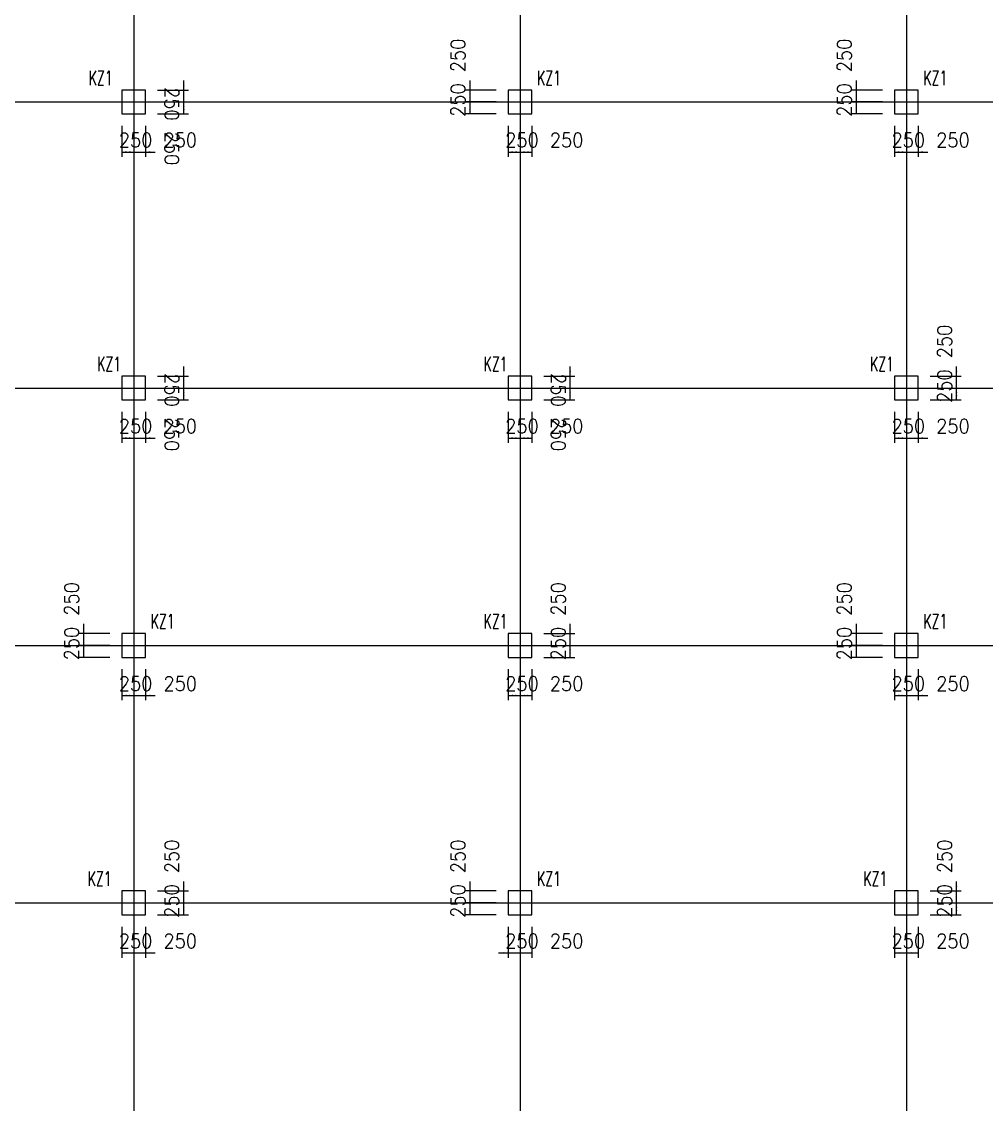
# Model space of a CAD drawing. Extents: x 387171 to 699106, y 11966 to 245688.
# Drawn here: x 536410 to 556634, y 123662 to 146373 of the extents above; entities that cross this region are included whole.
import ezdxf

# ---------------------------------------------------------------- set-up
doc = ezdxf.new("R2010")
doc.units = 0
doc.header["$LTSCALE"] = 100
doc.header["$MEASUREMENT"] = 0
for name, color, linetype in [('COLU', 7, 'Continuous'), ('DIM', 3, 'Continuous'), ('DOTE', 253, 'Continuous'), ('NUM', 7, 'Continuous')]:
    doc.layers.add(name, color=color, linetype=linetype)
doc.styles.get("Standard").update_dxf_attribs({"font": 'standard'})
doc.dimstyles.get("Standard").update_dxf_attribs({"dimtxt": 300, "dimasz": 100, "dimexe": 100, "dimexo": 250, "dimgap": 100, "dimtad": 0, "dimtoh": 1, "dimdec": 0, "dimdsep": 46, "dimcen": 0.09, "dimclrt": 7, "dimadec": 0, "dimazin": 0, "dimtfac": 1, "dimtdec": 4, "dimtofl": 0, "dimtmove": 0, "dimatfit": 3, "dimfxl": 1, "dimtolj": 1, "dimtzin": 0, "dimarcsym": 0})

# ---------------------------------------------------------------- blocks, each defined once
blk = doc.blocks.new('*D1540')
at = {"layer": 'DIM', "color": 0, "linetype": 'ByBlock', "lineweight": -2}
for p, q in [((538508, 144188), (538508, 143538)), ((538758, 144188), (538758, 143538)), ((538508, 143638), (538758, 143638))]:
    blk.add_line(p, q, dxfattribs=at)
for points in [[(538508, 143638), (538608, 143655), (538608, 143621)], [(538758, 143638), (538658, 143621), (538658, 143655)]]:
    blk.add_solid(points, dxfattribs=at)
at = {"layer": 'DIM', "color": 7, "linetype": 'Continuous', "lineweight": -2, "insert": (538798, 143888), "char_height": 300, "width": 566.67, "attachment_point": 5}
blk.add_mtext('250', dxfattribs=at)
blk = doc.blocks.new('*D1729')
at = {"layer": 'DIM', "color": 0, "linetype": 'ByBlock', "lineweight": -2}
for p, q in [((538758, 144188), (538758, 143538)), ((539008, 144188), (539008, 143538)), ((538558, 143638), (539208, 143638))]:
    blk.add_line(p, q, dxfattribs=at)
for points in [[(538758, 143638), (538658, 143621), (538658, 143655)], [(539008, 143638), (539108, 143655), (539108, 143621)]]:
    blk.add_solid(points, dxfattribs=at)
at = {"layer": 'DIM', "color": 7, "linetype": 'Continuous', "lineweight": -2, "insert": (539734, 143888), "char_height": 300, "width": 566.67, "attachment_point": 5}
blk.add_mtext('250', dxfattribs=at)
blk = doc.blocks.new('*D1492')
at = {"layer": 'DIM', "color": 0, "linetype": 'ByBlock', "lineweight": -2}
for p, q in [((539258, 144688), (539908, 144688)), ((539808, 144438), (539808, 144688)), ((539258, 144438), (539908, 144438))]:
    blk.add_line(p, q, dxfattribs=at)
for points in [[(539808, 144688), (539825, 144588), (539791, 144588)], [(539808, 144438), (539791, 144538), (539825, 144538)]]:
    blk.add_solid(points, dxfattribs=at)
at = {"layer": 'DIM', "color": 7, "linetype": 'Continuous', "lineweight": -2, "insert": (539558, 143712), "char_height": 300, "width": 566.67, "attachment_point": 5, "rotation": 270}
blk.add_mtext('250', dxfattribs=at)
blk = doc.blocks.new('*D2277')
at = {"layer": 'DIM', "color": 0, "linetype": 'ByBlock', "lineweight": -2}
for p, q in [((539808, 144488), (539808, 145138)), ((539258, 144938), (539908, 144938)), ((539258, 144688), (539908, 144688))]:
    blk.add_line(p, q, dxfattribs=at)
for points in [[(539808, 144938), (539791, 145038), (539825, 145038)], [(539808, 144688), (539825, 144588), (539791, 144588)]]:
    blk.add_solid(points, dxfattribs=at)
at = {"layer": 'DIM', "color": 7, "linetype": 'Continuous', "lineweight": -2, "insert": (539558, 144648), "char_height": 300, "width": 566.67, "attachment_point": 5, "rotation": 270}
blk.add_mtext('250', dxfattribs=at)
blk = doc.blocks.new('*D1881')
at = {"layer": 'DIM', "color": 0, "linetype": 'ByBlock', "lineweight": -2}
for p, q in [((545808, 145138), (545808, 144488)), ((546358, 144938), (545708, 144938)), ((546358, 144688), (545708, 144688))]:
    blk.add_line(p, q, dxfattribs=at)
for points in [[(545808, 144938), (545791, 145038), (545825, 145038)], [(545808, 144688), (545825, 144588), (545791, 144588)]]:
    blk.add_solid(points, dxfattribs=at)
at = {"layer": 'DIM', "color": 7, "linetype": 'Continuous', "lineweight": -2, "insert": (545558, 145664), "char_height": 300, "width": 566.67, "attachment_point": 5, "rotation": 90}
blk.add_mtext('250', dxfattribs=at)
blk = doc.blocks.new('*D2803')
at = {"layer": 'DIM', "color": 0, "linetype": 'ByBlock', "lineweight": -2}
for p, q in [((546358, 144688), (545708, 144688)), ((545808, 144688), (545808, 144438)), ((546358, 144438), (545708, 144438))]:
    blk.add_line(p, q, dxfattribs=at)
for points in [[(545808, 144688), (545825, 144588), (545791, 144588)], [(545808, 144438), (545791, 144538), (545825, 144538)]]:
    blk.add_solid(points, dxfattribs=at)
at = {"layer": 'DIM', "color": 7, "linetype": 'Continuous', "lineweight": -2, "insert": (545558, 144728), "char_height": 300, "width": 566.67, "attachment_point": 5, "rotation": 90}
blk.add_mtext('250', dxfattribs=at)
blk = doc.blocks.new('*D2410')
at = {"layer": 'DIM', "color": 0, "linetype": 'ByBlock', "lineweight": -2}
for p, q in [((546608, 144188), (546608, 143538)), ((546858, 144188), (546858, 143538)), ((546608, 143638), (546858, 143638))]:
    blk.add_line(p, q, dxfattribs=at)
for points in [[(546608, 143638), (546708, 143655), (546708, 143621)], [(546858, 143638), (546758, 143621), (546758, 143655)]]:
    blk.add_solid(points, dxfattribs=at)
at = {"layer": 'DIM', "color": 7, "linetype": 'Continuous', "lineweight": -2, "insert": (546898, 143888), "char_height": 300, "width": 566.67, "attachment_point": 5}
blk.add_mtext('250', dxfattribs=at)
blk = doc.blocks.new('*D3320')
at = {"layer": 'DIM', "color": 0, "linetype": 'ByBlock', "lineweight": -2}
for p, q in [((546858, 144188), (546858, 143538)), ((547108, 144188), (547108, 143538)), ((546858, 143638), (547108, 143638))]:
    blk.add_line(p, q, dxfattribs=at)
for points in [[(546858, 143638), (546958, 143655), (546958, 143621)], [(547108, 143638), (547008, 143621), (547008, 143655)]]:
    blk.add_solid(points, dxfattribs=at)
at = {"layer": 'DIM', "color": 7, "linetype": 'Continuous', "lineweight": -2, "insert": (547834, 143888), "char_height": 300, "width": 566.67, "attachment_point": 5}
blk.add_mtext('250', dxfattribs=at)
blk = doc.blocks.new('*D3521')
at = {"layer": 'DIM', "color": 0, "linetype": 'ByBlock', "lineweight": -2}
for p, q in [((553908, 145138), (553908, 144488)), ((554458, 144938), (553808, 144938)), ((554458, 144688), (553808, 144688))]:
    blk.add_line(p, q, dxfattribs=at)
for points in [[(553908, 144938), (553891, 145038), (553925, 145038)], [(553908, 144688), (553925, 144588), (553891, 144588)]]:
    blk.add_solid(points, dxfattribs=at)
at = {"layer": 'DIM', "color": 7, "linetype": 'Continuous', "lineweight": -2, "insert": (553658, 145664), "char_height": 300, "width": 566.67, "attachment_point": 5, "rotation": 90}
blk.add_mtext('250', dxfattribs=at)
blk = doc.blocks.new('*D3122')
at = {"layer": 'DIM', "color": 0, "linetype": 'ByBlock', "lineweight": -2}
for p, q in [((554458, 144688), (553808, 144688)), ((553908, 144688), (553908, 144438)), ((554458, 144438), (553808, 144438))]:
    blk.add_line(p, q, dxfattribs=at)
for points in [[(553908, 144688), (553925, 144588), (553891, 144588)], [(553908, 144438), (553891, 144538), (553925, 144538)]]:
    blk.add_solid(points, dxfattribs=at)
at = {"layer": 'DIM', "color": 7, "linetype": 'Continuous', "lineweight": -2, "insert": (553658, 144728), "char_height": 300, "width": 566.67, "attachment_point": 5, "rotation": 90}
blk.add_mtext('250', dxfattribs=at)
blk = doc.blocks.new('*D4052')
at = {"layer": 'DIM', "color": 0, "linetype": 'ByBlock', "lineweight": -2}
for p, q in [((554708, 144188), (554708, 143538)), ((554958, 144188), (554958, 143538)), ((554708, 143638), (554958, 143638))]:
    blk.add_line(p, q, dxfattribs=at)
for points in [[(554708, 143638), (554808, 143655), (554808, 143621)], [(554958, 143638), (554858, 143621), (554858, 143655)]]:
    blk.add_solid(points, dxfattribs=at)
at = {"layer": 'DIM', "color": 7, "linetype": 'Continuous', "lineweight": -2, "insert": (554998, 143888), "char_height": 300, "width": 566.67, "attachment_point": 5}
blk.add_mtext('250', dxfattribs=at)
blk = doc.blocks.new('*D3654')
at = {"layer": 'DIM', "color": 0, "linetype": 'ByBlock', "lineweight": -2}
for p, q in [((554958, 144188), (554958, 143538)), ((555208, 144188), (555208, 143538)), ((554758, 143638), (555408, 143638))]:
    blk.add_line(p, q, dxfattribs=at)
for points in [[(554958, 143638), (554858, 143621), (554858, 143655)], [(555208, 143638), (555308, 143655), (555308, 143621)]]:
    blk.add_solid(points, dxfattribs=at)
at = {"layer": 'DIM', "color": 7, "linetype": 'Continuous', "lineweight": -2, "insert": (555934, 143888), "char_height": 300, "width": 566.67, "attachment_point": 5}
blk.add_mtext('250', dxfattribs=at)
blk = doc.blocks.new('*D2427')
at = {"layer": 'DIM', "color": 0, "linetype": 'ByBlock', "lineweight": -2}
for p, q in [((538508, 138188), (538508, 137538)), ((538758, 138188), (538758, 137538)), ((538508, 137638), (538758, 137638))]:
    blk.add_line(p, q, dxfattribs=at)
for points in [[(538508, 137638), (538608, 137655), (538608, 137621)], [(538758, 137638), (538658, 137621), (538658, 137655)]]:
    blk.add_solid(points, dxfattribs=at)
at = {"layer": 'DIM', "color": 7, "linetype": 'Continuous', "lineweight": -2, "insert": (538798, 137888), "char_height": 300, "width": 566.67, "attachment_point": 5}
blk.add_mtext('250', dxfattribs=at)
blk = doc.blocks.new('*D2030')
at = {"layer": 'DIM', "color": 0, "linetype": 'ByBlock', "lineweight": -2}
for p, q in [((538758, 138188), (538758, 137538)), ((539008, 138188), (539008, 137538)), ((538558, 137638), (539208, 137638))]:
    blk.add_line(p, q, dxfattribs=at)
for points in [[(538758, 137638), (538658, 137621), (538658, 137655)], [(539008, 137638), (539108, 137655), (539108, 137621)]]:
    blk.add_solid(points, dxfattribs=at)
at = {"layer": 'DIM', "color": 7, "linetype": 'Continuous', "lineweight": -2, "insert": (539734, 137888), "char_height": 300, "width": 566.67, "attachment_point": 5}
blk.add_mtext('250', dxfattribs=at)
blk = doc.blocks.new('*D2806')
at = {"layer": 'DIM', "color": 0, "linetype": 'ByBlock', "lineweight": -2}
for p, q in [((539258, 138688), (539908, 138688)), ((539808, 138438), (539808, 138688)), ((539258, 138438), (539908, 138438))]:
    blk.add_line(p, q, dxfattribs=at)
for points in [[(539808, 138688), (539825, 138588), (539791, 138588)], [(539808, 138438), (539791, 138538), (539825, 138538)]]:
    blk.add_solid(points, dxfattribs=at)
at = {"layer": 'DIM', "color": 7, "linetype": 'Continuous', "lineweight": -2, "insert": (539558, 137712), "char_height": 300, "width": 566.67, "attachment_point": 5, "rotation": 270}
blk.add_mtext('250', dxfattribs=at)
blk = doc.blocks.new('*D2544')
at = {"layer": 'DIM', "color": 0, "linetype": 'ByBlock', "lineweight": -2}
for p, q in [((539808, 138488), (539808, 139138)), ((539258, 138938), (539908, 138938)), ((539258, 138688), (539908, 138688))]:
    blk.add_line(p, q, dxfattribs=at)
for points in [[(539808, 138938), (539791, 139038), (539825, 139038)], [(539808, 138688), (539825, 138588), (539791, 138588)]]:
    blk.add_solid(points, dxfattribs=at)
at = {"layer": 'DIM', "color": 7, "linetype": 'Continuous', "lineweight": -2, "insert": (539558, 138648), "char_height": 300, "width": 566.67, "attachment_point": 5, "rotation": 270}
blk.add_mtext('250', dxfattribs=at)
blk = doc.blocks.new('*D3325')
at = {"layer": 'DIM', "color": 0, "linetype": 'ByBlock', "lineweight": -2}
for p, q in [((546608, 138188), (546608, 137538)), ((546858, 138188), (546858, 137538)), ((546608, 137638), (546858, 137638))]:
    blk.add_line(p, q, dxfattribs=at)
for points in [[(546608, 137638), (546708, 137655), (546708, 137621)], [(546858, 137638), (546758, 137621), (546758, 137655)]]:
    blk.add_solid(points, dxfattribs=at)
at = {"layer": 'DIM', "color": 7, "linetype": 'Continuous', "lineweight": -2, "insert": (546898, 137888), "char_height": 300, "width": 566.67, "attachment_point": 5}
blk.add_mtext('250', dxfattribs=at)
blk = doc.blocks.new('*D3525')
at = {"layer": 'DIM', "color": 0, "linetype": 'ByBlock', "lineweight": -2}
for p, q in [((546858, 138188), (546858, 137538)), ((547108, 138188), (547108, 137538)), ((546858, 137638), (547108, 137638))]:
    blk.add_line(p, q, dxfattribs=at)
for points in [[(546858, 137638), (546958, 137655), (546958, 137621)], [(547108, 137638), (547008, 137621), (547008, 137655)]]:
    blk.add_solid(points, dxfattribs=at)
at = {"layer": 'DIM', "color": 7, "linetype": 'Continuous', "lineweight": -2, "insert": (547834, 137888), "char_height": 300, "width": 566.67, "attachment_point": 5}
blk.add_mtext('250', dxfattribs=at)
blk = doc.blocks.new('*D3275')
at = {"layer": 'DIM', "color": 0, "linetype": 'ByBlock', "lineweight": -2}
for p, q in [((547358, 138688), (548008, 138688)), ((547908, 138438), (547908, 138688)), ((547358, 138438), (548008, 138438))]:
    blk.add_line(p, q, dxfattribs=at)
for points in [[(547908, 138688), (547925, 138588), (547891, 138588)], [(547908, 138438), (547891, 138538), (547925, 138538)]]:
    blk.add_solid(points, dxfattribs=at)
at = {"layer": 'DIM', "color": 7, "linetype": 'Continuous', "lineweight": -2, "insert": (547658, 137712), "char_height": 300, "width": 566.67, "attachment_point": 5, "rotation": 270}
blk.add_mtext('250', dxfattribs=at)
blk = doc.blocks.new('*D4059')
at = {"layer": 'DIM', "color": 0, "linetype": 'ByBlock', "lineweight": -2}
for p, q in [((547908, 138488), (547908, 139138)), ((547358, 138938), (548008, 138938)), ((547358, 138688), (548008, 138688))]:
    blk.add_line(p, q, dxfattribs=at)
for points in [[(547908, 138938), (547891, 139038), (547925, 139038)], [(547908, 138688), (547925, 138588), (547891, 138588)]]:
    blk.add_solid(points, dxfattribs=at)
at = {"layer": 'DIM', "color": 7, "linetype": 'Continuous', "lineweight": -2, "insert": (547658, 138648), "char_height": 300, "width": 566.67, "attachment_point": 5, "rotation": 270}
blk.add_mtext('250', dxfattribs=at)
blk = doc.blocks.new('*D3793')
at = {"layer": 'DIM', "color": 0, "linetype": 'ByBlock', "lineweight": -2}
for p, q in [((554708, 138188), (554708, 137538)), ((554958, 138188), (554958, 137538)), ((554708, 137638), (554958, 137638))]:
    blk.add_line(p, q, dxfattribs=at)
for points in [[(554708, 137638), (554808, 137655), (554808, 137621)], [(554958, 137638), (554858, 137621), (554858, 137655)]]:
    blk.add_solid(points, dxfattribs=at)
at = {"layer": 'DIM', "color": 7, "linetype": 'Continuous', "lineweight": -2, "insert": (554998, 137888), "char_height": 300, "width": 566.67, "attachment_point": 5}
blk.add_mtext('250', dxfattribs=at)
blk = doc.blocks.new('*D4543')
at = {"layer": 'DIM', "color": 0, "linetype": 'ByBlock', "lineweight": -2}
for p, q in [((554958, 138188), (554958, 137538)), ((555208, 138188), (555208, 137538)), ((554758, 137638), (555408, 137638))]:
    blk.add_line(p, q, dxfattribs=at)
for points in [[(554958, 137638), (554858, 137621), (554858, 137655)], [(555208, 137638), (555308, 137655), (555308, 137621)]]:
    blk.add_solid(points, dxfattribs=at)
at = {"layer": 'DIM', "color": 7, "linetype": 'Continuous', "lineweight": -2, "insert": (555934, 137888), "char_height": 300, "width": 566.67, "attachment_point": 5}
blk.add_mtext('250', dxfattribs=at)
blk = doc.blocks.new('*D4164')
at = {"layer": 'DIM', "color": 0, "linetype": 'ByBlock', "lineweight": -2}
for p, q in [((555458, 138688), (556108, 138688)), ((556008, 138438), (556008, 138688)), ((555458, 138438), (556108, 138438))]:
    blk.add_line(p, q, dxfattribs=at)
for points in [[(556008, 138688), (556025, 138588), (555991, 138588)], [(556008, 138438), (555991, 138538), (556025, 138538)]]:
    blk.add_solid(points, dxfattribs=at)
at = {"layer": 'DIM', "color": 7, "linetype": 'Continuous', "lineweight": -2, "insert": (555758, 138728), "char_height": 300, "width": 566.67, "attachment_point": 5, "rotation": 90}
blk.add_mtext('250', dxfattribs=at)
blk = doc.blocks.new('*D413')
at = {"layer": 'DIM', "color": 0, "linetype": 'ByBlock', "lineweight": -2}
for p, q in [((556008, 138488), (556008, 139138)), ((555458, 138938), (556108, 138938)), ((555458, 138688), (556108, 138688))]:
    blk.add_line(p, q, dxfattribs=at)
for points in [[(556008, 138938), (555991, 139038), (556025, 139038)], [(556008, 138688), (556025, 138588), (555991, 138588)]]:
    blk.add_solid(points, dxfattribs=at)
at = {"layer": 'DIM', "color": 7, "linetype": 'Continuous', "lineweight": -2, "insert": (555758, 139664), "char_height": 300, "width": 566.67, "attachment_point": 5, "rotation": 90}
blk.add_mtext('250', dxfattribs=at)
blk = doc.blocks.new('*D3052')
at = {"layer": 'DIM', "color": 0, "linetype": 'ByBlock', "lineweight": -2}
for p, q in [((537708, 133738), (537708, 133088)), ((538258, 133538), (537608, 133538)), ((538258, 133288), (537608, 133288))]:
    blk.add_line(p, q, dxfattribs=at)
for points in [[(537708, 133538), (537691, 133638), (537725, 133638)], [(537708, 133288), (537725, 133188), (537691, 133188)]]:
    blk.add_solid(points, dxfattribs=at)
at = {"layer": 'DIM', "color": 7, "linetype": 'Continuous', "lineweight": -2, "insert": (537458, 134264), "char_height": 300, "width": 566.67, "attachment_point": 5, "rotation": 90}
blk.add_mtext('250', dxfattribs=at)
blk = doc.blocks.new('*D3263')
at = {"layer": 'DIM', "color": 0, "linetype": 'ByBlock', "lineweight": -2}
for p, q in [((538258, 133288), (537608, 133288)), ((537708, 133288), (537708, 133038)), ((538258, 133038), (537608, 133038))]:
    blk.add_line(p, q, dxfattribs=at)
for points in [[(537708, 133288), (537725, 133188), (537691, 133188)], [(537708, 133038), (537691, 133138), (537725, 133138)]]:
    blk.add_solid(points, dxfattribs=at)
at = {"layer": 'DIM', "color": 7, "linetype": 'Continuous', "lineweight": -2, "insert": (537458, 133328), "char_height": 300, "width": 566.67, "attachment_point": 5, "rotation": 90}
blk.add_mtext('250', dxfattribs=at)
blk = doc.blocks.new('*D4037')
at = {"layer": 'DIM', "color": 0, "linetype": 'ByBlock', "lineweight": -2}
for p, q in [((538508, 132788), (538508, 132138)), ((538758, 132788), (538758, 132138)), ((538508, 132238), (538758, 132238))]:
    blk.add_line(p, q, dxfattribs=at)
for points in [[(538508, 132238), (538608, 132255), (538608, 132221)], [(538758, 132238), (538658, 132221), (538658, 132255)]]:
    blk.add_solid(points, dxfattribs=at)
at = {"layer": 'DIM', "color": 7, "linetype": 'Continuous', "lineweight": -2, "insert": (538798, 132488), "char_height": 300, "width": 566.67, "attachment_point": 5}
blk.add_mtext('250', dxfattribs=at)
blk = doc.blocks.new('*D3780')
at = {"layer": 'DIM', "color": 0, "linetype": 'ByBlock', "lineweight": -2}
for p, q in [((538758, 132788), (538758, 132138)), ((539008, 132788), (539008, 132138)), ((538558, 132238), (539208, 132238))]:
    blk.add_line(p, q, dxfattribs=at)
for points in [[(538758, 132238), (538658, 132221), (538658, 132255)], [(539008, 132238), (539108, 132255), (539108, 132221)]]:
    blk.add_solid(points, dxfattribs=at)
at = {"layer": 'DIM', "color": 7, "linetype": 'Continuous', "lineweight": -2, "insert": (539734, 132488), "char_height": 300, "width": 566.67, "attachment_point": 5}
blk.add_mtext('250', dxfattribs=at)
blk = doc.blocks.new('*D4568')
at = {"layer": 'DIM', "color": 0, "linetype": 'ByBlock', "lineweight": -2}
for p, q in [((546608, 132788), (546608, 132138)), ((546858, 132788), (546858, 132138)), ((546608, 132238), (546858, 132238))]:
    blk.add_line(p, q, dxfattribs=at)
for points in [[(546608, 132238), (546708, 132255), (546708, 132221)], [(546858, 132238), (546758, 132221), (546758, 132255)]]:
    blk.add_solid(points, dxfattribs=at)
at = {"layer": 'DIM', "color": 7, "linetype": 'Continuous', "lineweight": -2, "insert": (546898, 132488), "char_height": 300, "width": 566.67, "attachment_point": 5}
blk.add_mtext('250', dxfattribs=at)
blk = doc.blocks.new('*D4189')
at = {"layer": 'DIM', "color": 0, "linetype": 'ByBlock', "lineweight": -2}
for p, q in [((546858, 132788), (546858, 132138)), ((547108, 132788), (547108, 132138)), ((546858, 132238), (547108, 132238))]:
    blk.add_line(p, q, dxfattribs=at)
for points in [[(546858, 132238), (546958, 132255), (546958, 132221)], [(547108, 132238), (547008, 132221), (547008, 132255)]]:
    blk.add_solid(points, dxfattribs=at)
at = {"layer": 'DIM', "color": 7, "linetype": 'Continuous', "lineweight": -2, "insert": (547834, 132488), "char_height": 300, "width": 566.67, "attachment_point": 5}
blk.add_mtext('250', dxfattribs=at)
blk = doc.blocks.new('*D438')
at = {"layer": 'DIM', "color": 0, "linetype": 'ByBlock', "lineweight": -2}
for p, q in [((547358, 133288), (548008, 133288)), ((547908, 133038), (547908, 133288)), ((547358, 133038), (548008, 133038))]:
    blk.add_line(p, q, dxfattribs=at)
for points in [[(547908, 133288), (547925, 133188), (547891, 133188)], [(547908, 133038), (547891, 133138), (547925, 133138)]]:
    blk.add_solid(points, dxfattribs=at)
at = {"layer": 'DIM', "color": 7, "linetype": 'Continuous', "lineweight": -2, "insert": (547658, 133328), "char_height": 300, "width": 566.67, "attachment_point": 5, "rotation": 90}
blk.add_mtext('250', dxfattribs=at)
blk = doc.blocks.new('*D640')
at = {"layer": 'DIM', "color": 0, "linetype": 'ByBlock', "lineweight": -2}
for p, q in [((547908, 133088), (547908, 133738)), ((547358, 133538), (548008, 133538)), ((547358, 133288), (548008, 133288))]:
    blk.add_line(p, q, dxfattribs=at)
for points in [[(547908, 133538), (547891, 133638), (547925, 133638)], [(547908, 133288), (547925, 133188), (547891, 133188)]]:
    blk.add_solid(points, dxfattribs=at)
at = {"layer": 'DIM', "color": 7, "linetype": 'Continuous', "lineweight": -2, "insert": (547658, 134264), "char_height": 300, "width": 566.67, "attachment_point": 5, "rotation": 90}
blk.add_mtext('250', dxfattribs=at)
blk = doc.blocks.new('*D525')
at = {"layer": 'DIM', "color": 0, "linetype": 'ByBlock', "lineweight": -2}
for p, q in [((553908, 133738), (553908, 133088)), ((554458, 133538), (553808, 133538)), ((554458, 133288), (553808, 133288))]:
    blk.add_line(p, q, dxfattribs=at)
for points in [[(553908, 133538), (553891, 133638), (553925, 133638)], [(553908, 133288), (553925, 133188), (553891, 133188)]]:
    blk.add_solid(points, dxfattribs=at)
at = {"layer": 'DIM', "color": 7, "linetype": 'Continuous', "lineweight": -2, "insert": (553658, 134264), "char_height": 300, "width": 566.67, "attachment_point": 5, "rotation": 90}
blk.add_mtext('250', dxfattribs=at)
blk = doc.blocks.new('*D146')
at = {"layer": 'DIM', "color": 0, "linetype": 'ByBlock', "lineweight": -2}
for p, q in [((554458, 133288), (553808, 133288)), ((553908, 133288), (553908, 133038)), ((554458, 133038), (553808, 133038))]:
    blk.add_line(p, q, dxfattribs=at)
for points in [[(553908, 133288), (553925, 133188), (553891, 133188)], [(553908, 133038), (553891, 133138), (553925, 133138)]]:
    blk.add_solid(points, dxfattribs=at)
at = {"layer": 'DIM', "color": 7, "linetype": 'Continuous', "lineweight": -2, "insert": (553658, 133328), "char_height": 300, "width": 566.67, "attachment_point": 5, "rotation": 90}
blk.add_mtext('250', dxfattribs=at)
blk = doc.blocks.new('*D1060')
at = {"layer": 'DIM', "color": 0, "linetype": 'ByBlock', "lineweight": -2}
for p, q in [((554708, 132788), (554708, 132138)), ((554958, 132788), (554958, 132138)), ((554708, 132238), (554958, 132238))]:
    blk.add_line(p, q, dxfattribs=at)
for points in [[(554708, 132238), (554808, 132255), (554808, 132221)], [(554958, 132238), (554858, 132221), (554858, 132255)]]:
    blk.add_solid(points, dxfattribs=at)
at = {"layer": 'DIM', "color": 7, "linetype": 'Continuous', "lineweight": -2, "insert": (554998, 132488), "char_height": 300, "width": 566.67, "attachment_point": 5}
blk.add_mtext('250', dxfattribs=at)
blk = doc.blocks.new('*D1246')
at = {"layer": 'DIM', "color": 0, "linetype": 'ByBlock', "lineweight": -2}
for p, q in [((554958, 132788), (554958, 132138)), ((555208, 132788), (555208, 132138)), ((554758, 132238), (555408, 132238))]:
    blk.add_line(p, q, dxfattribs=at)
for points in [[(554958, 132238), (554858, 132221), (554858, 132255)], [(555208, 132238), (555308, 132255), (555308, 132221)]]:
    blk.add_solid(points, dxfattribs=at)
at = {"layer": 'DIM', "color": 7, "linetype": 'Continuous', "lineweight": -2, "insert": (555934, 132488), "char_height": 300, "width": 566.67, "attachment_point": 5}
blk.add_mtext('250', dxfattribs=at)
blk = doc.blocks.new('*D3907')
at = {"layer": 'DIM', "color": 0, "linetype": 'ByBlock', "lineweight": -2}
for p, q in [((538508, 127388), (538508, 126738)), ((538758, 127388), (538758, 126738)), ((538508, 126838), (538758, 126838))]:
    blk.add_line(p, q, dxfattribs=at)
for points in [[(538508, 126838), (538608, 126855), (538608, 126821)], [(538758, 126838), (538658, 126821), (538658, 126855)]]:
    blk.add_solid(points, dxfattribs=at)
at = {"layer": 'DIM', "color": 7, "linetype": 'Continuous', "lineweight": -2, "insert": (538798, 127088), "char_height": 300, "width": 566.67, "attachment_point": 5}
blk.add_mtext('250', dxfattribs=at)
blk = doc.blocks.new('*D4637')
at = {"layer": 'DIM', "color": 0, "linetype": 'ByBlock', "lineweight": -2}
for p, q in [((538758, 127388), (538758, 126738)), ((539008, 127388), (539008, 126738)), ((538558, 126838), (539208, 126838))]:
    blk.add_line(p, q, dxfattribs=at)
for points in [[(538758, 126838), (538658, 126821), (538658, 126855)], [(539008, 126838), (539108, 126855), (539108, 126821)]]:
    blk.add_solid(points, dxfattribs=at)
at = {"layer": 'DIM', "color": 7, "linetype": 'Continuous', "lineweight": -2, "insert": (539734, 127088), "char_height": 300, "width": 566.67, "attachment_point": 5}
blk.add_mtext('250', dxfattribs=at)
blk = doc.blocks.new('*D4408')
at = {"layer": 'DIM', "color": 0, "linetype": 'ByBlock', "lineweight": -2}
for p, q in [((539258, 127888), (539908, 127888)), ((539808, 127638), (539808, 127888)), ((539258, 127638), (539908, 127638))]:
    blk.add_line(p, q, dxfattribs=at)
for points in [[(539808, 127888), (539825, 127788), (539791, 127788)], [(539808, 127638), (539791, 127738), (539825, 127738)]]:
    blk.add_solid(points, dxfattribs=at)
at = {"layer": 'DIM', "color": 7, "linetype": 'Continuous', "lineweight": -2, "insert": (539558, 127928), "char_height": 300, "width": 566.67, "attachment_point": 5, "rotation": 90}
blk.add_mtext('250', dxfattribs=at)
blk = doc.blocks.new('*D509')
at = {"layer": 'DIM', "color": 0, "linetype": 'ByBlock', "lineweight": -2}
for p, q in [((539808, 127688), (539808, 128338)), ((539258, 128138), (539908, 128138)), ((539258, 127888), (539908, 127888))]:
    blk.add_line(p, q, dxfattribs=at)
for points in [[(539808, 128138), (539791, 128238), (539825, 128238)], [(539808, 127888), (539825, 127788), (539791, 127788)]]:
    blk.add_solid(points, dxfattribs=at)
at = {"layer": 'DIM', "color": 7, "linetype": 'Continuous', "lineweight": -2, "insert": (539558, 128864), "char_height": 300, "width": 566.67, "attachment_point": 5, "rotation": 90}
blk.add_mtext('250', dxfattribs=at)
blk = doc.blocks.new('*D130')
at = {"layer": 'DIM', "color": 0, "linetype": 'ByBlock', "lineweight": -2}
for p, q in [((545808, 128338), (545808, 127688)), ((546358, 128138), (545708, 128138)), ((546358, 127888), (545708, 127888))]:
    blk.add_line(p, q, dxfattribs=at)
for points in [[(545808, 128138), (545791, 128238), (545825, 128238)], [(545808, 127888), (545825, 127788), (545791, 127788)]]:
    blk.add_solid(points, dxfattribs=at)
at = {"layer": 'DIM', "color": 7, "linetype": 'Continuous', "lineweight": -2, "insert": (545558, 128864), "char_height": 300, "width": 566.67, "attachment_point": 5, "rotation": 90}
blk.add_mtext('250', dxfattribs=at)
blk = doc.blocks.new('*D1039')
at = {"layer": 'DIM', "color": 0, "linetype": 'ByBlock', "lineweight": -2}
for p, q in [((546358, 127888), (545708, 127888)), ((545808, 127888), (545808, 127638)), ((546358, 127638), (545708, 127638))]:
    blk.add_line(p, q, dxfattribs=at)
for points in [[(545808, 127888), (545825, 127788), (545791, 127788)], [(545808, 127638), (545791, 127738), (545825, 127738)]]:
    blk.add_solid(points, dxfattribs=at)
at = {"layer": 'DIM', "color": 7, "linetype": 'Continuous', "lineweight": -2, "insert": (545558, 127928), "char_height": 300, "width": 566.67, "attachment_point": 5, "rotation": 90}
blk.add_mtext('250', dxfattribs=at)
blk = doc.blocks.new('*D1232')
at = {"layer": 'DIM', "color": 0, "linetype": 'ByBlock', "lineweight": -2}
for p, q in [((546608, 127388), (546608, 126738)), ((546858, 127388), (546858, 126738)), ((546408, 126838), (547058, 126838))]:
    blk.add_line(p, q, dxfattribs=at)
for points in [[(546608, 126838), (546508, 126821), (546508, 126855)], [(546858, 126838), (546958, 126855), (546958, 126821)]]:
    blk.add_solid(points, dxfattribs=at)
at = {"layer": 'DIM', "color": 7, "linetype": 'Continuous', "lineweight": -2, "insert": (546898, 127088), "char_height": 300, "width": 566.67, "attachment_point": 5}
blk.add_mtext('250', dxfattribs=at)
blk = doc.blocks.new('*D987')
at = {"layer": 'DIM', "color": 0, "linetype": 'ByBlock', "lineweight": -2}
for p, q in [((546858, 127388), (546858, 126738)), ((547108, 127388), (547108, 126738)), ((546858, 126838), (547108, 126838))]:
    blk.add_line(p, q, dxfattribs=at)
for points in [[(546858, 126838), (546958, 126855), (546958, 126821)], [(547108, 126838), (547008, 126821), (547008, 126855)]]:
    blk.add_solid(points, dxfattribs=at)
at = {"layer": 'DIM', "color": 7, "linetype": 'Continuous', "lineweight": -2, "insert": (547834, 127088), "char_height": 300, "width": 566.67, "attachment_point": 5}
blk.add_mtext('250', dxfattribs=at)
blk = doc.blocks.new('*D1754')
at = {"layer": 'DIM', "color": 0, "linetype": 'ByBlock', "lineweight": -2}
for p, q in [((554708, 127388), (554708, 126738)), ((554958, 127388), (554958, 126738)), ((554708, 126838), (554958, 126838))]:
    blk.add_line(p, q, dxfattribs=at)
for points in [[(554708, 126838), (554808, 126855), (554808, 126821)], [(554958, 126838), (554858, 126821), (554858, 126855)]]:
    blk.add_solid(points, dxfattribs=at)
at = {"layer": 'DIM', "color": 7, "linetype": 'Continuous', "lineweight": -2, "insert": (554998, 127088), "char_height": 300, "width": 566.67, "attachment_point": 5}
blk.add_mtext('250', dxfattribs=at)
blk = doc.blocks.new('*D1375')
at = {"layer": 'DIM', "color": 0, "linetype": 'ByBlock', "lineweight": -2}
for p, q in [((554958, 127388), (554958, 126738)), ((555208, 127388), (555208, 126738)), ((554958, 126838), (555208, 126838))]:
    blk.add_line(p, q, dxfattribs=at)
for points in [[(554958, 126838), (555058, 126855), (555058, 126821)], [(555208, 126838), (555108, 126821), (555108, 126855)]]:
    blk.add_solid(points, dxfattribs=at)
at = {"layer": 'DIM', "color": 7, "linetype": 'Continuous', "lineweight": -2, "insert": (555934, 127088), "char_height": 300, "width": 566.67, "attachment_point": 5}
blk.add_mtext('250', dxfattribs=at)
blk = doc.blocks.new('*D2310')
at = {"layer": 'DIM', "color": 0, "linetype": 'ByBlock', "lineweight": -2}
for p, q in [((555458, 127888), (556108, 127888)), ((556008, 127638), (556008, 127888)), ((555458, 127638), (556108, 127638))]:
    blk.add_line(p, q, dxfattribs=at)
for points in [[(556008, 127888), (556025, 127788), (555991, 127788)], [(556008, 127638), (555991, 127738), (556025, 127738)]]:
    blk.add_solid(points, dxfattribs=at)
at = {"layer": 'DIM', "color": 7, "linetype": 'Continuous', "lineweight": -2, "insert": (555758, 127928), "char_height": 300, "width": 566.67, "attachment_point": 5, "rotation": 90}
blk.add_mtext('250', dxfattribs=at)
blk = doc.blocks.new('*D1920')
at = {"layer": 'DIM', "color": 0, "linetype": 'ByBlock', "lineweight": -2}
for p, q in [((556008, 127688), (556008, 128338)), ((555458, 128138), (556108, 128138)), ((555458, 127888), (556108, 127888))]:
    blk.add_line(p, q, dxfattribs=at)
for points in [[(556008, 128138), (555991, 128238), (556025, 128238)], [(556008, 127888), (556025, 127788), (555991, 127788)]]:
    blk.add_solid(points, dxfattribs=at)
at = {"layer": 'DIM', "color": 7, "linetype": 'Continuous', "lineweight": -2, "insert": (555758, 128864), "char_height": 300, "width": 566.67, "attachment_point": 5, "rotation": 90}
blk.add_mtext('250', dxfattribs=at)

msp = doc.modelspace()

# ---------------------------------------------------------------- linework, layer by layer
at = {"layer": 'COLU'}
for points in [[(538508.1, 144437.9), (539008.1, 144437.9), (539008.1, 144937.9), (538508.1, 144937.9)], [(546608.1, 144437.9), (547108.1, 144437.9), (547108.1, 144937.9), (546608.1, 144937.9)], [(554708.1, 144437.9), (555208.1, 144437.9), (555208.1, 144937.9), (554708.1, 144937.9)], [(538508.1, 138437.9), (539008.1, 138437.9), (539008.1, 138937.9), (538508.1, 138937.9)], [(546608.1, 138437.9), (547108.1, 138437.9), (547108.1, 138937.9), (546608.1, 138937.9)], [(554708.1, 138437.9), (555208.1, 138437.9), (555208.1, 138937.9), (554708.1, 138937.9)], [(538508.1, 133037.9), (539008.1, 133037.9), (539008.1, 133537.9), (538508.1, 133537.9)], [(546608.1, 133037.9), (547108.1, 133037.9), (547108.1, 133537.9), (546608.1, 133537.9)], [(554708.1, 133037.9), (555208.1, 133037.9), (555208.1, 133537.9), (554708.1, 133537.9)], [(538508.1, 127637.9), (539008.1, 127637.9), (539008.1, 128137.9), (538508.1, 128137.9)], [(546608.1, 127637.9), (547108.1, 127637.9), (547108.1, 128137.9), (546608.1, 128137.9)], [(554708.1, 127637.9), (555208.1, 127637.9), (555208.1, 128137.9), (554708.1, 128137.9)]]:
    msp.add_lwpolyline(points, close=True, dxfattribs=at)
at = {"layer": 'DOTE'}
for p, q in [((538758.1, 238913.1), (538758.1, 94087.9)), ((546858.1, 210429.3), (546858.1, 94087.9)), ((554958.1, 210429.3), (554958.1, 88587.9)), ((491462.9, 144687.9), (604647.2, 144687.9)), ((491703.8, 138687.9), (593508.1, 138687.9)), ((508458.1, 133287.9), (585258.1, 133287.9)), ((510308.1, 127887.9), (579258.1, 127887.9))]:
    msp.add_line(p, q, dxfattribs=at)

# ---------------------------------------------------------------- texts
at = {"layer": 'NUM', "color": 200, "width": 0.7}
for p in [(537815.6, 145044), (547214.1, 145044), (555314.1, 145044), (537994.4, 139044), (546094.4, 139044), (554194.4, 139044), (539114.1, 133644), (546094.4, 133644), (555314.1, 133644), (537794.3, 128244), (547214.1, 128244), (554055.4, 128244)]:
    msp.add_text('KZ1', height=300, dxfattribs=at).set_placement(p)

# ---------------------------------------------------------------- dimensions: what is measured, and where the dimension line sits
at = {"layer": 'DIM', "color": 200}
for p1, p2, picture, middle in [((546608.1, 144937.9), (546608.1, 144687.9), '*D1881', (545558.1, 145156)), ((554708.1, 144937.9), (554708.1, 144687.9), '*D3521', (553658.1, 145156)), ((539008.1, 144687.9), (539008.1, 144937.9), '*D2277', (539558.1, 145156)), ((546608.1, 144687.9), (546608.1, 144437.9), '*D2803', (545558.1, 144219.9)), ((554708.1, 144687.9), (554708.1, 144437.9), '*D3122', (553658.1, 144219.9)), ((539008.1, 144437.9), (539008.1, 144687.9), '*D1492', (539558.1, 144219.9)), ((538508.1, 144437.9), (538758.1, 144437.9), '*D1540', (538290, 143887.9)), ((538758.1, 144437.9), (539008.1, 144437.9), '*D1729', (539226.1, 143887.9)), ((546608.1, 144437.9), (546858.1, 144437.9), '*D2410', (546390, 143887.9)), ((546858.1, 144437.9), (547108.1, 144437.9), '*D3320', (547326.1, 143887.9)), ((554708.1, 144437.9), (554958.1, 144437.9), '*D4052', (554490, 143887.9)), ((554958.1, 144437.9), (555208.1, 144437.9), '*D3654', (555426.1, 143887.9)), ((555208.1, 138687.9), (555208.1, 138937.9), '*D413', (555758.1, 139156)), ((539008.1, 138687.9), (539008.1, 138937.9), '*D2544', (539558.1, 139156)), ((547108.1, 138687.9), (547108.1, 138937.9), '*D4059', (547658.1, 139156)), ((555208.1, 138437.9), (555208.1, 138687.9), '*D4164', (555758.1, 138219.9)), ((539008.1, 138437.9), (539008.1, 138687.9), '*D2806', (539558.1, 138219.9)), ((547108.1, 138437.9), (547108.1, 138687.9), '*D3275', (547658.1, 138219.9)), ((538508.1, 138437.9), (538758.1, 138437.9), '*D2427', (538290, 137887.9)), ((538758.1, 138437.9), (539008.1, 138437.9), '*D2030', (539226.1, 137887.9)), ((546608.1, 138437.9), (546858.1, 138437.9), '*D3325', (546390, 137887.9)), ((546858.1, 138437.9), (547108.1, 138437.9), '*D3525', (547326.1, 137887.9)), ((554708.1, 138437.9), (554958.1, 138437.9), '*D3793', (554490, 137887.9)), ((554958.1, 138437.9), (555208.1, 138437.9), '*D4543', (555426.1, 137887.9)), ((538508.1, 133537.9), (538508.1, 133287.9), '*D3052', (537458.1, 133756)), ((547108.1, 133287.9), (547108.1, 133537.9), '*D640', (547658.1, 133756)), ((554708.1, 133537.9), (554708.1, 133287.9), '*D525', (553658.1, 133756)), ((538508.1, 133287.9), (538508.1, 133037.9), '*D3263', (537458.1, 132819.9)), ((547108.1, 133037.9), (547108.1, 133287.9), '*D438', (547658.1, 132819.9)), ((554708.1, 133287.9), (554708.1, 133037.9), '*D146', (553658.1, 132819.9)), ((538508.1, 133037.9), (538758.1, 133037.9), '*D4037', (538290, 132487.9)), ((538758.1, 133037.9), (539008.1, 133037.9), '*D3780', (539226.1, 132487.9)), ((546608.1, 133037.9), (546858.1, 133037.9), '*D4568', (546390, 132487.9)), ((546858.1, 133037.9), (547108.1, 133037.9), '*D4189', (547326.1, 132487.9)), ((554708.1, 133037.9), (554958.1, 133037.9), '*D1060', (554490, 132487.9)), ((554958.1, 133037.9), (555208.1, 133037.9), '*D1246', (555426.1, 132487.9)), ((539008.1, 127887.9), (539008.1, 128137.9), '*D509', (539558.1, 128356)), ((546608.1, 128137.9), (546608.1, 127887.9), '*D130', (545558.1, 128356)), ((555208.1, 127887.9), (555208.1, 128137.9), '*D1920', (555758.1, 128356)), ((539008.1, 127637.9), (539008.1, 127887.9), '*D4408', (539558.1, 127419.9)), ((546608.1, 127887.9), (546608.1, 127637.9), '*D1039', (545558.1, 127419.9)), ((555208.1, 127637.9), (555208.1, 127887.9), '*D2310', (555758.1, 127419.9)), ((538508.1, 127637.9), (538758.1, 127637.9), '*D3907', (538290, 127087.9)), ((538758.1, 127637.9), (539008.1, 127637.9), '*D4637', (539226.1, 127087.9)), ((546608.1, 127637.9), (546858.1, 127637.9), '*D1232', (546390, 127087.9)), ((546858.1, 127637.9), (547108.1, 127637.9), '*D987', (547326.1, 127087.9)), ((554708.1, 127637.9), (554958.1, 127637.9), '*D1754', (554490, 127087.9)), ((554958.1, 127637.9), (555208.1, 127637.9), '*D1375', (555426.1, 127087.9))]:
    dim = msp.add_aligned_dim(p1=p1, p2=p2, distance=-800, dimstyle='Standard', dxfattribs=at)
    dim.commit()
    dim.dimension.update_dxf_attribs({"geometry": picture, "text_midpoint": middle})

doc.saveas('drawing.dxf')
